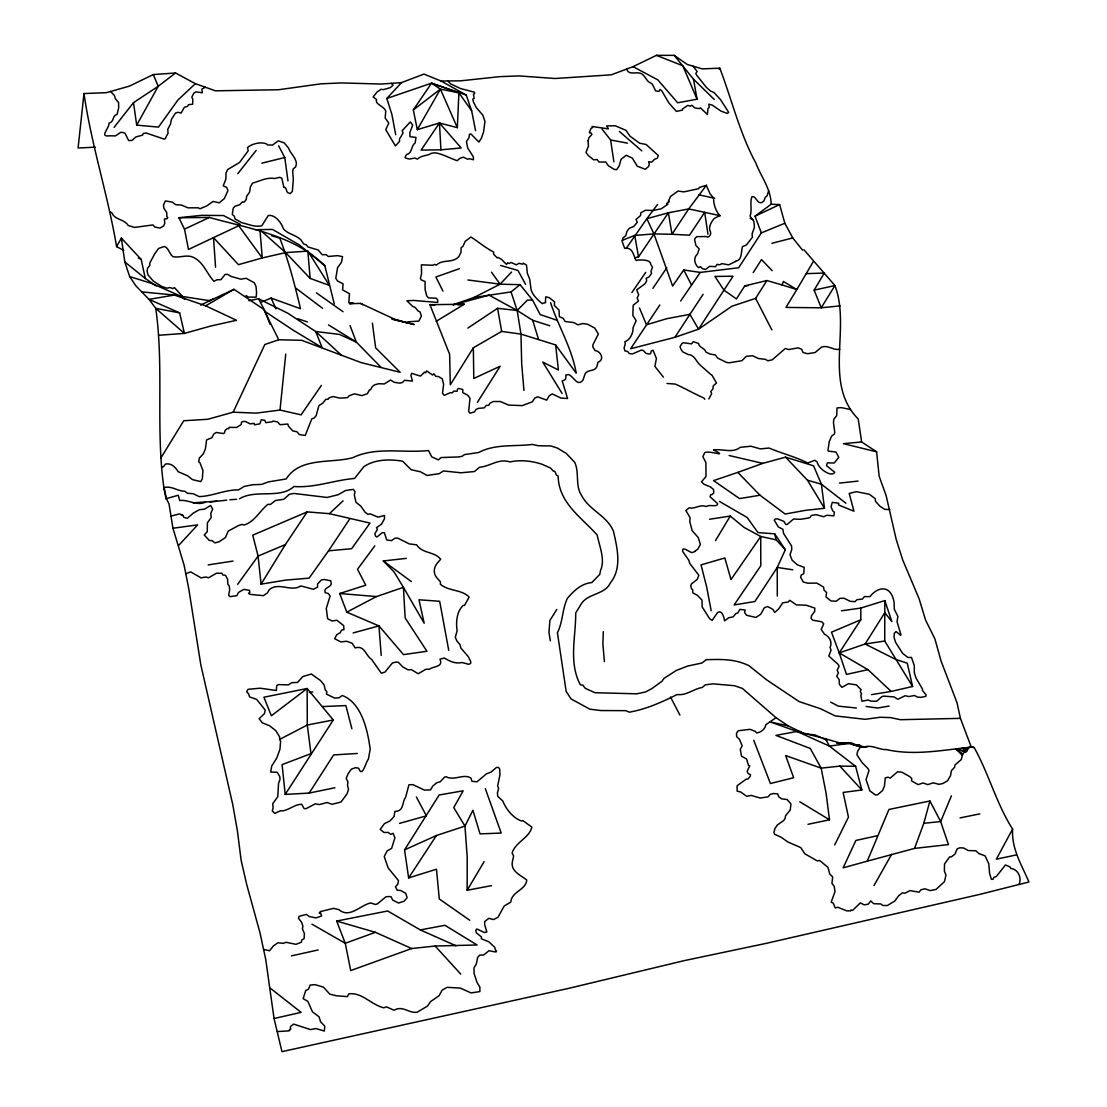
<?xml version="1.0" encoding="UTF-8"?>
<svg xmlns="http://www.w3.org/2000/svg" width="1107" height="1107" viewBox="0 0 1107 1107"><rect width="100%" height="100%" fill="white"/><g stroke="black" fill="none" stroke-linecap="round" stroke-linejoin="round"><path stroke-width="1.5" d="M491.508 885.642L467.154 890.263L467.209 856.873L464.954 826.099L453.759 807.584L463.155 790.799L439.161 794.992L404.553 849.872L408.635 877.92L436.462 869.216L439.299 898.981L469.728 920.249M803.917 249.725L834.927 285.578C851.228 328.322 822.819 383.064 858.216 418.986L861.647 441.97L876.606 451.808L879.138 476.19L886.154 495.687L896.213 539.483L902.745 560.059L919.087 598.707L925.563 620.031L934.931 638.96L941.075 661.031L957.015 702.737L960.433 718.36L971.296 747.128L974.146 747.502C988.869 773.862 996.355 803.599 1012.601 829.101C1011.397 848.889 1021.636 864.719 1028.915 881.988L980.442 894.235L766.625 943.275L683.918 960.71L568.694 988.357L281.967 1051.65L274.052 1018.509L265.735 959.492L260.034 932.952L246.833 885.005L241.105 860.208L237.452 831.177L232.774 804.651L200.796 664.712L188.66 588.135L184.066 565.082L172.955 528.247L169.025 503.962L165.815 497.417M860.789 619.782L860.817 608.075L884.825 600.603L891.882 621.622L884.811 612.655L865.107 644.011L839.231 652.909L831.482 632.18L860.789 619.782L839.231 652.909L846.481 674.398L867.957 669.666L891.163 691.418L912.597 686.478L907.283 663.218L895.521 659.343L865.107 644.011L884.728 641.022L912.597 686.478M884.728 641.022L884.825 600.603M603.329 631.654L602.872 643.887L604.422 661.543M164.071 488.962C155.381 429.212 164.265 368.119 155.741 308.327L149.03 299.374L135.663 285.62L129.685 276.57L124.787 261.902L121.369 238.102L116.581 246.626L123.818 250.403M475.567 130.654L471.651 110.769L466.241 95.036L431.536 83.163L413.312 109.925L417.311 129.63L439.451 122.988L457.343 127.637L458.893 92.822L431.536 83.163L386.8 98.481L391.906 114.478L395.697 134.694M160.723 458.201L183.748 420.757L207.825 419.262L233.162 412.178L256.132 413.132L280.002 410.06L285.744 354.102M466.241 95.036L441.056 81.019L423.981 74.1L401.509 82.61L381.306 84.049L341.62 82.928L321.085 83.814L278.521 89.75L215.422 90.816L195.385 83.689L175.556 72.993L153.292 74.556L129.477 86.097L106.424 92.656L83.98 93.555L78.085 148.02L95.313 147.162M1019.201 884.092C1021.803 877.325 1018.191 869.369 1010.636 868.358L1010.054 866.919L1005.474 864.954L996.383 876.44L993.878 877.394L993.048 879.29L991.388 879.318L989.589 873.451L988.8 863.82L985.064 855.836L979.142 853.691L975.737 850.771L968.182 850.536L963.657 848.004L959.907 847.796L957.251 848.778L954.981 854.106L951.259 856.929L949.64 856.86L944.52 864.014L944.396 871.195L945.945 875.097L944.437 881.684L936.024 889.419L930.157 890.609L924.954 888.783L920.969 889.793L919.156 892.173L909.968 890.609L904.972 893.211L902.274 892.892L898.566 895.854L894.816 901.043L887.261 905.54L882.805 905.498L880.895 903.962L873.714 903.699L870.711 900.932L868.206 904.211L864.193 904.82L860.319 902.938L852.584 910.411L851.02 909.954L850.646 910.895L846.73 910.853L837.847 907.27L835.245 907.92L833.197 903.091L831.163 902.163L834.982 891.716L834.249 886.278L831.938 883.455L832.699 876.924L829.766 874.032L827.939 867.334L819.498 860.374L817.409 860.983L804.831 853.801L800.762 847.575L788.046 842.081L781.168 837.266L774.72 834.318L773.918 832.395L774.969 828.479L777.363 825.019L783.659 820.564L785.071 818.405L785.638 815.596L790.26 810.006L790.91 803.876L787.16 799.545L781.722 798.867L778.747 796.819L777.654 793.871L773.226 793.525L770.195 794.356L768.106 796.86L760.177 798.022L751.21 795.421L746.699 796.293L740.555 791.92L737.179 791.214L737.068 785.762L746.076 779.273L748.263 778.816L750.421 776.035L750.338 774.596L748.138 773.599L747.114 771.15L749.799 765.836L748.498 765.491L746.63 759.084L741.538 756.178L740.265 749.342L742.188 745.91L739.434 739.227L736.639 736.695L736.487 733.194L738.231 730.758L749.979 729.319L755.361 731.367L756.621 732.931C760.606 732.654 765.449 728.876 765.836 724.739L775.993 717.682L788.239 725.915L803.018 733.097M867.196 746.851L860.236 747.322L857.717 751.016L856.915 754.753L862.104 762.585L868.289 768.908L869.023 770.638L866.061 779.536L869.853 790.896L875.512 794.964L877.602 794.784L882.5 790.592L884.424 786.219L885.309 777.889L888.091 777.183L890.222 778.124L897.639 771.731L902.025 772.257L909.733 776.602L911.739 778.484L911.587 780.905L918.146 784.628L923.072 782.981L927.777 784.614L933.339 782.815L938.916 784.337L942.79 783.548L947.537 780.795L950.553 775.606L951.37 770.721L954.635 767.206L954.912 764.979L961.208 759.665L962.772 753.964L964.612 751.916L967.048 751.127L968.141 748.014L972.333 746.824M867.238 861.177L914.548 848.405L923.819 823.29L929.908 800.97L888.935 809.466L867.238 861.177L843.147 867.819L855.877 840.448L877.187 835.771M659.786 305.034L630.616 348.747L674.896 337.331L698.545 329.18L733.042 276.224L714.914 276.432L723.936 290.117L736.418 298.945L744.734 285.897L766.86 280.541L782.082 284.956L783.369 281.455L796.819 289.577L813.479 261.335M663.384 377.1L654.887 366.403L656.423 358.46L653.075 350.241L651.373 350.864L650.556 353.687L649.117 354.046L646.17 353.451L643.029 350.31L641.202 350.186L632.401 353.949L629.302 353.548L627.655 351.514L624.832 350.85L624.611 349.632C622.826 347.861 626.52 344.194 624.818 341.855C630.367 339.572 633.218 333.235 633.121 327.506L636.165 320.698L632.844 315.453L633.19 305.283L638.518 300.938L637.134 298.046L638.697 294.766L636.705 289.882L645.09 283.696L646.709 280.652L646.17 278.341L649.172 276.805L651.511 273.36L650.985 271.215L652.507 267.354L650.93 264.725C650.584 259.37 642.6 260.103 638.808 259.951L636.124 260.436C633.425 256.104 633.038 246.778 624.68 248.342L622.231 241.713L622.895 238.074L625.815 235.625L626.839 231.681L629.136 228.402L633.744 226.465L637.258 222.396L636.055 219.435L640.621 215.478L640.815 212.779L645.575 210.233L653.033 210.482L661.266 208.794L667.922 204.2C663.162 203.979 672.309 201.322 668.351 201.28L670.551 196.423L678.038 191.054L683.849 191.885L698.655 188.688L699.292 187.498L705.27 185.602L706.778 186.391L710.154 193.974L713.614 198.056C713.392 203.633 715.62 210.939 719.785 215.588L714.278 218.453C711.414 221.594 707.747 227.848 710.5 231.889C711.732 234.158 708.438 238.752 706.363 236.552L696.981 236.649L695.307 237.963L694.587 239.693L695.888 245.436L699.181 248.826L697.673 253.586L695.445 256.589C693.522 260.187 695.666 265.625 698.655 267.659L700.468 266.662L702.668 268.793L705.505 269.499L709.629 266.344L715.509 266.704L717.101 264.338L719.592 264.822L721.999 263.618L728.697 264.85L735.546 261.446M951.411 795.864L940.659 821.574L948.436 844.599L914.548 848.405M719.398 501.402L747.1 517.467L758.004 532.605L774.679 533.823L785.333 549.75L777.239 567.448L754.905 601.502L734.121 604.948L760.772 565.788L760.758 536.494L744.181 527.486L730.26 516.056L709.573 519.252M233.162 412.178L264.822 344.526L278.743 339.752L301.727 340.319L361.186 362.612L400.18 372.298L375.647 347.861L372.395 323.161M834.692 844.932L848.46 817.146L843.133 792.432L861.855 789.969L855.614 766.321L829.392 746.104L796.998 731.436L769.946 721.847L788.239 725.915M719.176 69.367L719.813 68.177L702.239 68.883L687.184 64.441L674.218 55.364L656.423 55.35L633.038 66.669L611.258 74.833L555.133 78.5L519.1 75.926L500.018 76.618L460.36 80.853L441.056 81.019M1012.601 829.101L996.355 859.184L1015.949 855.005M195.385 83.689L177.978 99.948L158.481 127.111L136.701 125.119L158.204 86.277L175.556 72.993M873.99 885.572L891.675 854.258M417.311 129.63L440.406 89.127L458.893 92.822L471.651 110.769M467.154 890.263L484.133 861.62M840.116 305.892L821.228 307.788L814.143 290.103L824.3 273.069L806.394 273.637M715.496 540.603L730.26 516.056M261.072 584.164L285.357 544.602L307.179 511.904L329.388 513.662L370.001 523.085L351.625 548.698L328.53 550.843L309.102 578.145L285.592 580.11L261.072 584.164L258.083 556.074L252.756 535.179L307.179 511.904M550.58 302.695C558.371 326.496 571.918 348.11 576.193 373.128L555.631 344.927L520.968 334.093L501.679 331.422L473.353 347.75L450.3 384.793L449.636 354.323L429.917 304.688L464.262 304.245L436.283 321.251M556.807 609.459L549.902 620.446L548.961 632.512L550.373 640.842M477.421 402.325L500.143 366.251L473.782 378.483L473.353 347.75M703.111 294.296L689.938 314.319L698.545 329.18L731.893 306.224L755.624 298.392L766.86 280.541M285.205 794.411L333.304 719.965L307.137 688.512L263.895 697.216L271.367 715.772L307.137 688.512L307.289 725.03L310.984 753.632L282.105 764.633L285.205 794.411L309.157 793.082L334.881 787.755M753.217 272.585L761.505 259.591L772.133 270.703M309.157 793.082L333.664 754.919L357.257 753.48M761.339 232.899L755.016 216.197L771.136 204.269L779.646 204.56L784.821 223.254L761.339 232.899L738.646 267.769L700.247 272.419L683.725 269.956L672.641 286.049L653.946 233.937L646.862 218.688L657.586 204.421M674.896 337.331L689.938 314.319L666.801 318.691L646.474 324.766L639.472 307.967M626.064 248.605L646.862 218.688L668.365 212.807L688.706 208.905L720.394 215.727M408.635 877.92L436.435 835.508L464.954 826.099L472.924 810.269L480.037 833.889L501.194 833.059L485.364 788.724M328.53 550.843L349.729 518.948M634.795 257.876L638.504 256.893L668.365 212.807L672.004 234.269L689.495 235.21L704.675 212.336L707.954 234.227M652.853 288.374L666.788 267.769M439.451 122.988L421.103 150.095L440.932 149.832L461.19 147.951L439.451 122.988L440.932 149.832M680.667 300.979L700.247 272.419M631.889 292.566L645.727 272.364M321.404 385.374L301.076 414.848L280.002 410.06M237.618 584.371L258.083 556.074L285.357 544.602M706.612 184.98L688.706 208.905L672.004 234.269L653.946 233.937L634.726 235.431L622.079 240.371M374.803 545.848L357.519 569.261L365.739 585.188L339.697 593.518L346.782 612.157L378.94 625.898L403.529 654.624L426.956 651.262L405.148 617.969L403.405 587.333L394.134 572.028L383.313 560.958L406.324 558.371M263.577 949.432L269.582 950.761L273.235 946.098L277.843 942.749L283.461 943.358L285.841 942.265L295.998 944.326L301.45 942.195L301.588 940.161L304.107 938.598L304.397 933.616L302.377 928.648L302.944 926.282L301.768 922.532L298.461 918.187L299.056 916.361L306.376 914.41L309.337 916.596L316.076 917.897L321.57 916.043L320.85 913.621L319.19 913.123L320.643 912.182L320.158 911.642L333.594 908.335L338.867 909.65C349.604 918.796 360.204 905.291 370.596 902.938L375.259 904.433L377.279 903.962L386.108 896.698L389.761 896.559L391.075 896.767L392.722 900.088L398.478 903.035L404.069 901.223L407.141 897.735L405.785 893.363L400.665 890.471L397.178 890.222L395.462 886.762L397.814 884.23L398.506 880.632L388.156 867.943L384.24 856.569L387.035 851.034L391.629 848.349L394.922 837.791L393.096 833.294L390.688 834.374L388.253 832.422L383.991 832.464L380.185 829.378L384.475 823.608L389.941 820.965L394.064 816.537L394.922 811.389C404.401 811.32 401.703 802.312 405.605 797.386L408.94 784.766L412.98 784.655L424.424 790.107L430.485 789.914L432.809 786.039L436.725 782.732L440.06 781.888L444.64 777.072L446.176 776.754C453.995 781.182 463.93 773.198 470.959 778.138L471.914 781.279L476.965 781.819L486.443 773.848L491.162 772.049L496.434 767.455L498.607 767.455L499.658 769.061L499.99 774.706L497.652 785.956L498.607 788.558L497.417 792.833L497.79 796.39L502.675 800.859C506.065 809.092 512.859 818.018 521.688 821.062L522.808 820.55L531.886 827.15C529.229 838.137 515.502 841.901 512.084 853.082L513.634 856.002L512.375 861.661C510.493 871.403 520.691 875.111 526.724 880.01C526.24 890.014 511.655 891.273 510.797 902.067L504.183 906.024L497.915 917.371L493.473 919.557L488.81 918.326L484.741 921.564L484.645 924.649L486.845 932.011L484.617 932.564L476.799 928.994L475.733 930.337L476.342 932.841L481.351 936.854L481.448 938.847L488.782 941.753L494.815 947.384L495.203 949.64C499.797 953.916 491.19 950.858 489.003 950.705L483.69 955.009L479.801 955.078L477.671 957.334L476.37 963.782L473.962 967.933L474.114 973.634L477.075 982.559L479.898 987.153L479.898 991.568L471.056 992.924L460.318 988.094L447.048 987.319L442.067 990.253L439.119 995.663L430.623 1001.572L427.496 1006.083L416.993 1012.282C408.621 1013.362 402.727 1005.17 394.05 1010.234L386.426 1006.844L383.825 1007.799C371.26 1004.893 362.515 992.384 349.009 993.782L347.321 996.618L336.293 995.76L329.789 994.155L323.548 987.195L315.066 984.649L310.181 985.05L308.452 989.215L305.74 990.447L303.18 998.68L307.884 1001.42L312.451 1011.84L319.065 1016.793L320.546 1021.747L324.794 1026.161L324.323 1031.046L315.924 1028.569L310.444 1029.565L293.576 1024.072L290.421 1026.618L290.56 1029.026L289.148 1030.838L277.359 1031.572M114.063 127.388L133.49 102.674L158.204 86.277L153.292 74.556M237.77 173.702L256.16 150.4M708.84 398.907L711.635 393.788L710.832 391.449L713.005 388.861L713.226 385.859L716.506 382.953L711.759 374.83M768.618 190.791L767.165 195.773L765.366 197.24L763.816 201.017L761.602 202.623C757.077 204.158 755.79 195.067 751.874 196.783C749.605 202.789 752.386 209.721 750.076 216.183L753.812 221.275L754.227 224.5L754.379 227.447L752.123 233.785L752.359 237.258L746.575 244.799L742.437 246.75C741.109 251.054 742.174 260.519 736.155 260.892L735.588 261.515M178.767 545.294L197.627 524.884L172.955 528.247M386.8 98.481L401.509 82.61M453.137 304.702L473.865 297.534L500.129 284.181L511.614 271.99M329.388 513.662L343.073 500.834M289.121 1030.368L290.56 1029.026M473.865 297.534L511.047 291.902L520.055 284.665L532.495 299.983L540.174 314.568L556.779 320.2M239.555 498.773C255.606 488.92 279.628 499.409 294.033 486.513C314.762 488.035 334.176 480.161 354.572 478.445L363.857 466.67C374.83 459.294 389.29 459.004 402.644 461.19L411.154 469.728L420.411 471.762L427.067 475.457L439.175 473.685L443.395 470.945L460.996 472.786L474.391 471.554L479.497 467.279C490.166 466.407 498.565 458.146 509.94 461.937C520.124 459.654 531.9 460.872 541.807 464.193L550.47 467.97L553.306 471.07L554.842 471.374L556.53 475.194L558.136 475.996C558.62 502.91 581.369 517.26 597.199 535.055C599.288 545.959 605.46 559.685 600.561 570.354L599.745 574.395L591.858 582.545C581.23 583.541 573.966 590.764 567.393 598.306C562.107 609.514 563.02 621.65 557.43 632.747L566.161 691.432L570.991 698.877L589.879 709.186L600.866 710.542L625.856 710.666L629.316 712.175C646.571 709.103 661.709 702.198 677.124 694.532C686.368 695.791 693.563 688.9 702.225 687.461L705.394 684.818L713.268 683.849L734.578 685.731L742.451 688.471L775.993 717.682M413.312 109.925L440.406 89.127L457.343 127.637M170.99 516.097L179.5 513.897L183.07 515.475L183.79 517.315L187.291 518.297L193.31 513.095L199.44 509.663L204.394 509.22L210.579 505.498L212.724 509.095L210.731 513.385L211.229 517.495L207.41 522.767L207.258 531.761L204.228 534.916L209.32 540.52L212.018 540.562L214.896 542.9L219.144 541.752L225.385 537.545L228.222 531.069L238.6 525.507L242.032 524.427L244.246 525.036C254.914 521.452 259.55 511.102 267.88 504.335L270.412 504.405L275.601 500.461L283.766 499.312L289.397 494.303L293.922 493.445L327.063 497.458L338.078 494.746L345.536 490.526L353.424 489.363L355.07 491.909L354.295 494.774L355.914 502.218L360.771 506.079L364.923 512.043L367.967 514.423L370.001 513.786L377.985 517.135L384.53 515.516L384.447 518.796L381.638 524.012L376.574 527.693L377.404 529.437L374.858 533.74L375.467 536.023L377.003 537.033L382.206 532.661L384.392 532.799L386.772 539.995L391.435 540.645L394.812 538.32L397.482 538.016L409.355 543.911L416.633 544.838C422.265 553.749 434.843 551.48 440.655 559.256L437.957 562.37C433.861 566.632 432.768 572.928 436.753 577.674L440.434 581.784L440.392 584.302C448.778 591.373 461.55 589.284 469.133 597.047L464.497 605.432L463.266 605.335C456.637 611.341 455.793 622.549 457.136 630.769L455.309 637.217L456.859 640.967L460.138 644.8L460.706 647.844L468.247 656.589L470.752 661.599L470.641 663.411L468.759 664.325L461.91 662.484C455.766 664.145 449.525 661.239 444.405 658.028L439.936 659.205C443.672 667.313 433.321 666.082 429.295 669.265L425.849 669.265L418.197 673.762L411.472 669.68L408.054 669.846L402.644 666.788L398.299 662.249L396.389 662.041L392.515 662.885L385.001 672.074L381.32 673.208L371.648 659.426C365.587 655.745 364.853 644.98 355.209 647.913L352.04 643.195L346.574 641.244L340.887 641.935L334.688 638.725L336.68 634.781L340.25 632.664L341.523 630.174L343.959 629.675L343.668 625.607L336.832 620.252L332.031 620.944L327.617 618.73L326.288 608.421L330.163 595.884L328.142 593.504L325.167 592.632C323.369 587.623 329.692 587.928 331.27 584.136L330.758 580.815L324.185 579.459L321.334 580.013L317.571 583.956L317.529 587.125L313.433 589.311L300.841 585.907C291.321 592.37 278.853 581.715 269.388 589.574L267.465 592.84L263.466 595.663L249.988 594.362L248.522 593.186L249.822 592.536L249.49 590.335L243.803 589.367L238.489 592.466L236.87 595.649L229.896 596.659L228.651 595.179L229.703 589.837L229.191 585.907L227.807 584.136L227.627 579.321L225.51 575.322L222.798 574.948L221.898 573.26L216.474 573.246L208.503 577.826L205.902 576.968L201.059 577.868L190.667 571.89L185.796 573.758M467.832 328.101L497.555 308.313L517.163 310.486L532.675 320.269L549.819 325.776M207.742 301.118L213.693 298.738M142.305 291.957L174.408 295.057L205.667 305.823L233.978 289.314L263.632 309.254L278.743 339.752M346.782 612.157L376.491 596.576L403.405 587.333L424.189 623.227L419 599.773L439.659 601.281L448.736 650.307M279.642 739.421L279.628 736.847L275.851 730.731L269.665 725.805L262.29 722.788L259.107 718.706L264.407 713.697L265.21 710.044L256.644 699.43L249.656 696.94L248.522 693.688L246.612 691.889L248.051 689.301L260.187 688.208L276.363 690.505L276.722 685.51L278.48 684.61L288.374 684.873L291.778 682.673L297.603 682.424L302.751 676.585L311.358 674.011L320.601 680.625L324.143 684.998L325.181 689.799L326.856 691.709L326.496 694.158L334.674 698.088L339.005 697.784L342.229 695.473C361.408 702.724 367.566 729.43 370.181 749.259L368.382 759.181C365.642 762.045 362.418 778.595 358.668 768.244L355.527 767.663L351.403 769.13L348.165 773.682L346.187 778.429L347.944 781.833L347.515 785.361L348.525 789.388L347.017 793.913L340.97 802.049L332.017 804.291L327.132 802.506L319.37 804.581L315.191 803.862L306.155 808.622L304.148 808.65L301.658 804.249C294.6 804.429 289.314 809.909 282.299 810.933L280.569 810.684L274.84 813.396L272.28 810.988L273.152 807.875L272.709 803.737L277.788 796.68L278.549 783.23L280.057 779.342L279.753 776.505L277.207 772.285L270.675 772.036L271.699 766.072L276.722 758.087L279.933 749.314L280.625 741.344L279.642 739.421L307.289 725.03L333.304 719.965M200.616 305.075L233.978 289.314M755.016 216.197L779.646 204.56M215.561 267.202L213.499 237.645L238.448 264.656L262.248 257.945L259.979 229.855L285.648 252.604L310.14 278.411L329.36 285.385L307.843 251.123L285.648 252.604L262.248 257.945L238.697 225.745L188.481 249.449L184.495 229.149L209.375 217.456C249.407 228.651 294.005 235.154 324.835 265.735L334.3 304.038M404.553 849.872L436.435 835.508M695.127 551.466L691.903 552.614C689.232 552.075 681.649 545.447 682.645 551.383L688.955 560.474L689.606 563.214L698.877 575.308L697.133 579.501L691.571 583.832L690.74 585.811L691.515 588.869L692.65 589.533L692.871 592.909L697.493 595.358L702.032 600.16L702.184 606.94L709.656 618.73L712.175 620.404L717.627 612.462C722.414 609.611 723.936 617.651 724.601 620.819L728.669 617.775L733.221 616.82L735.629 613.776L737.802 612.904L739.988 609.348L745.205 610.095L744.568 612.545L746.602 615.284L755.887 617.471L760.717 614.288L764.273 607.84L767.525 606.511L772.783 609.265L774.748 612.42L778.733 608.85L782.691 602.831L787.976 602.083L789.789 600.326L796.431 604.906L806.187 605.197L814.766 608.075L814.71 611.41L811.486 615.672L811.113 618.481L812.801 620.197L821.781 621.788L823.705 623.822L821.214 629.468L824.507 634.186C829.378 636.373 832.713 642.392 830.07 647.415L831.039 650.21L828.811 656.036L838.234 664.435L839.12 666.372L837.113 670.15L838.469 672.807L836.698 676.225L839.134 679.601L839.438 684.5L841.929 687.336L848.488 683.683L856.403 684.901L861.094 689.703L860.208 691.667L861.633 693.757L860.803 695.376L861.924 701.215L868.275 700.025L870.905 701.132L876.661 701.257L881.975 696.566L883.967 696.151L894.11 696.926L897.791 699.264L905.166 695.75L908.944 696.566L914.59 695.473L917.302 697.064L920.775 697.355L925.743 696.386L926.144 694.933L922.38 690.408L922.56 689.163L916.098 678.19L914.299 672.544L914.299 665.694L911.504 657.461L907.961 657.475L902.689 653.407L895.605 642.378L894.096 637.577L894.276 633.412L896.033 631.53L900.738 635.404L900.849 634.353L897.044 621.747L897.874 616.461L894.345 609.293L894.082 602.429C891.426 585.755 879.124 585.188 869.853 596.687L864.442 596.59L862.381 599.095L857.012 599.662L854.881 601.696L850.107 601.281L844.087 598.25L839.95 598.361L836.159 601.239L830.928 600.921L825.974 596.908L826.625 592.522L824.092 590.156L823.539 587.084L816.855 583.112L807.653 583.168L803.253 581.991L800.582 577.148L801.302 574.976L803.779 573.675L804.208 567.393L797.331 564.778L792.238 560.391L790.011 554.856L791.754 549.418L791.547 545.889L783.631 533.602L782.884 529.298L778.332 526.918L774.25 520.193L775.274 519.003L777.737 518.879L783.964 521.452L785.679 524.344L787.022 524.566L793.594 519.003L800.499 519.308L808.055 518.062L810.047 517.495L811.334 515.461L816.025 514.672L823.733 516.734L826.791 515.253L833.931 515.834L834.374 512.237L832.741 510.908L831.053 506.729L832.284 502.37L838.76 503.228L838.497 504.958L853.94 511.199L849.194 493.418L856.361 491.688L869.313 494.248L875.167 498.62L875.54 501.36L879.871 506.162L884.631 509.372L889.724 509.552M261.722 301.976L271.077 298.074L300.495 308.715C294.794 284.873 288.678 260.961 279.767 238.116L271.713 235.805M695.002 551.175L697.908 549.044L700.357 544.353L698.213 537.532L692.166 530.668L689.772 521.563L690.09 517.689L685.87 510.535L689.121 507.85C695.113 509.234 700.081 503.962 706.404 506.577C709.075 503.948 717.71 507.726 717.682 503.685L710.044 496.78L710.777 494.511L711.967 494.691L713.752 492.975L713.558 489.543L710.556 486.983L703.983 484.257L701.506 481.794L706.003 476.522L705.892 462.601L702.876 456.721L704.619 452.86C708.01 449.608 729.942 458.353 713.503 449.982C722.387 448.473 732.364 453.704 740.223 447.311L751.016 446.232L760.315 448.875L769.047 448.044C781.791 453.469 795.269 456.679 807.736 463.017L814.904 460.263L817.257 462.145C818.17 468.565 831.509 477.892 834.761 472.274L826.472 465.632L827.399 462.864L834.208 463.003L838.774 457.357L835.951 452.002L828.52 451.158L827.967 450.231L829.268 441.555L831.648 436.116L834.374 434.027L834.761 432.38L833.433 422.334L833.958 418.889L836.684 415.678L837.044 407.93L841.251 407.625L850.522 409.507M411.679 948.533L350.711 970.576L345.259 943.275L336.653 921.052L387.658 910.978L420.342 929.935L444.959 925.3L477.062 944.977L435.134 946.015L411.679 948.533L375.398 932.315L345.259 943.275L311.966 924.193M737.816 472.398L762.778 463.363L785.555 457.163L813.603 465.839L821.394 484.216L824.48 508.293L805.605 510.327L785.154 514.035L759.997 495.23L737.816 472.398L713.558 480.59L739.559 498.593L759.997 495.23M459.447 268.683L435.881 276.999L442.938 291.099M839.798 349.162C833.64 350.877 828.216 344.734 821.643 347.058L815.043 352.566L807.543 353.714L803.032 352.51L801.689 349.272L798.119 347.847L788.724 349.563L785.361 348.47L772.174 359.844L767.732 360.799L765.601 359.36L758.309 358.502L752.663 355.748L746.298 356.302L741.939 360.702L729.347 362.778L726.51 362.446L717.516 358.004L715.399 354.946L710.196 354.115L705.865 351.998C704.868 347.723 699.112 348.013 698.545 343.433L693.369 341.703L691.488 343.876L683.323 342.686L682.092 343.378L680.002 346.643L680.999 349.369L682.687 351.818L688.263 354.572C694.061 354.42 696.261 361.56 699.901 364.84L711.026 374.678M399.502 823.387L426.389 815.845L416.384 796.998M453.206 304.923L489.003 295.126L517.163 310.486L520.968 334.093L521.701 363.843L523.943 390.453M353.161 632.927L378.94 625.898L381.209 655.441M205.459 87.273L201.875 88.989L202.36 92.753L195.814 91.867L193.877 93.099L191.802 97.139L192.798 99.16L192.715 104.169L188.481 104.695L187.567 106.314L184.343 107.324L181.147 113.039L178.033 112.305L175.529 113.025L171.447 119.362L170.533 123.942L167.78 129.27L168.043 133.352L165.842 137.199A2.269 1.757 8.2 0 1 164.03 139.067L146.207 133.034L143.218 133.477L142.54 135.165L135.884 136.922L131.941 140.464L128.62 140.534L125.049 133.269L122.919 132.522L120.843 132.3L115.46 135.898L109.967 135.787C98.62 137.282 109.164 129.132 109.026 123.098C114.422 121.936 112.125 115.349 117.065 114.436L118.684 107.919L118.56 102.522L115.336 98.634L114.408 95.534L110.589 91.48M771.925 243.305L792.764 237.936L802.589 250.182M261.847 163.158L284.762 157.526L287.972 180.898M274.052 1018.509L301.118 1012.379L270.343 988.219M291.362 955.894L318.152 949.944M814.143 290.103L834.927 285.578L821.228 307.788L785.942 307.428L796.819 289.577L782.082 284.956M968.625 747.446L970.092 747.142M807.999 824.314L829.503 819.789L826.099 793.304L821.159 768.147L810.269 748.443L775.938 735.38L796.998 731.436L801.053 731.658M248.867 300.73L258.526 298.752L287.64 313.129L315.703 331.519L341.8 355.541M960.06 817.893L979.806 813.894M309.406 692.567L312.769 691.93M674.218 55.364L693.48 79.164L697.078 99.201L677.664 102.799L657.835 79.87L633.038 66.669M889.087 706.045L877.657 708.037L866.144 706.46M174.408 295.057L149.03 299.374L179.638 312.894L184.426 333.401L210.662 326.053L236.469 320.283L205.667 305.823M971.005 746.755L972.541 747.017M871.596 694.615L891.163 691.418M208.158 564.916L233.024 561.069M272.336 421.767L265.86 422.68L264.794 420.314L261.266 419.733L259.868 423.856L254.444 424.825L254.209 423.358L250.03 423.87L245.394 421.435L242.654 421.601L241.589 422.016L241.118 424.59L236.621 427.454L229.135 427.357L228.679 428.672L227.281 428.589L225.122 430.443L224.403 433.072L223.088 433.501L216.225 432.477L213.817 433.986L211.907 437.722L206.566 439.922L205.432 448.805L203.259 453.981L199.44 457.911L198.928 460.387L198.72 461.91L199.993 462.878L202.955 470.669L202.304 478.861L200.768 481.6L192.48 479.622L187.595 475.775L178.255 471.748C175.266 467.223 171.682 462.92 165.524 464.013L163.407 466.85L161.954 466.933M841.486 610.815L860.817 608.075M862.616 747.308L848.64 743.475L829.392 746.104L825.476 738.77L796.998 731.436M226.755 500.17L210.039 501.955M229.855 499.769L236.511 499.299M971.296 747.128C943.372 749.965 914.451 755.915 886.61 749.605C878.972 749.993 871.79 744.25 863.972 747.1L859.004 745.066L854.272 744.693M457.897 304.937L464.262 304.245M855.614 766.321L839.853 766.113L821.159 768.147L785.652 755.583L793.664 777.709L770.417 783.535L753.756 740.279M839.41 483.109L858.063 481.088M184.495 229.149L178.877 217.747L201.571 215.339L223.517 215.547L240.164 224.237M666.981 383.465L675.353 384.087C685.482 388.695 694.227 393.76 703.997 398.091L704.799 399.253M923.819 823.29L940.659 821.574L929.908 800.97M391.781 319.093L414.143 324.559L395.116 319.439L360.605 303.415L349.521 303.705L353.437 303.263L348.802 302.598L349.494 293.715L342.575 289.896L343.059 283.821L337.483 280.943L335.781 278.258L337.566 267.728L341.51 262.207L342.547 256.644L337.593 255.634L328.309 256.492L326.067 254.624L322.262 254.735L318.235 250.03L307.871 246.93L306.445 244.896L303.664 243.997L301.09 240.094C296.136 234.781 288.235 234.476 283.42 228.831L282.949 227.641C280.652 221.884 274.979 214.564 268.309 215.464L261.875 225.717C255.039 227.489 248.369 224.14 241.824 222.687L234.947 218.868L234.407 216.183L232.276 214.537L233.245 208.171L235.002 206.262L239.679 204.726L242.502 201.834L244.066 202.207L246.183 199.551L246.612 196.437L249.559 192.175L250.403 186.862L252.479 183.153C259.578 181.23 267.064 176.995 274.716 178.518L279.628 177.341L281.773 178.089L283.793 187.014M861.647 441.97L843.382 443.658L876.606 451.808M205.072 502.343C196.105 505.996 188.453 499.382 179.694 500.516L178.269 495.23L166.396 498.607L164.127 487.592C171.627 485.558 177.77 491.328 184.869 491.259L187.457 493.307L193.116 493.694L199.26 496.628C212.724 496.13 224.915 489.695 238.462 489.917L244.121 486.485L252.507 484.728L261.404 484.437L268.475 481.877L286.215 478.957C300.066 456.748 331.45 463.681 352.842 457.648C376.532 446.356 403.183 453.317 428.534 450.521L431.73 456.845L438.372 459.875L441.153 457.537L458.326 456.956L462.02 456.361L464.497 454.603L478.681 452.5C495.175 443.686 514.824 446.702 532.19 444.433L538.417 445.734L550.885 445.955L557.25 448.003L566.286 453.441L574.658 462.269C579.639 472.647 574.962 485.586 581.59 495.466C589.284 510.41 607.494 515.848 613.555 531.581C617.291 548.297 622.176 568.14 610.414 582.808C604.948 594.75 588.55 593.144 581.618 603.357L575.709 612.974C575.889 636.954 568.417 662.443 580.359 684.832L582.697 685.053L585.299 688.36L594.971 692.719L636.76 693.812L645.506 691.986L651.94 688.554L661.972 681.262L664.103 678.3L676.28 670.455L687.71 666.04L701.88 663.038L706.294 659.675C722.331 659.26 734.827 658.914 748.955 665.667L766.916 680.044L799.185 701.617L820.55 708.743L835.218 715.911L865.19 719.315L880.12 717.267L890.54 717.599L900.434 719.702L960.433 718.36M744.734 285.897L748.152 285.634M159.242 335.227L184.426 333.401L155.741 308.327L179.638 312.894M193.102 502.813L217.027 501.167M322.441 706.584L345.882 705.574L351.874 728.738M968.141 748.014L962.315 748.207L966.383 751.722L956.005 748.969L961.983 755.071M974.146 747.502L971.683 747.156M532.495 299.983L527.416 300.122L517.163 310.486L511.047 291.902M255.786 229.689L272.502 229.426L299.43 244.993L306.113 250.445M283.586 187.332C287.253 186.889 285.537 191.207 287.958 192.826L290.325 193.573L292.345 191.428L293.327 179.459L292.691 171.377L293.203 168.873L295.694 166.908L296.441 163.559C295.818 157.277 290.297 153.416 288.526 148.047L284.236 142.886L278.258 140.838L272.516 145.059L267.949 145.017C264.241 141.115 252.368 143.011 247.539 147.591L248.217 150.746L239.513 162.508L227.655 169.579L225.994 173.066L225.87 179.154L223.199 185.893L226.714 187.401L227.945 190.542L224.334 198.61L219.255 202.83L213.153 201.446L206.58 205.999L199.869 208.78L198.319 207.812L188.024 207.839L181.41 205.058L175.695 204.684L172.222 202.083L165.427 200.948L163.449 205.058L163.836 208.144L166.77 212.641L166.797 216.585L167.738 217.498L167.129 218.702L164.403 219.048L164.777 223.047L163.739 225.87L160.003 228.056L154.772 227.018L152.904 224.942L134.556 227.433L128.218 225.51C124.524 219.075 114.851 220.044 112.015 213.056L109.801 211.492M178.877 217.747L209.375 217.456M836.671 742.783L851.02 742.755L860.983 746.921L859.004 745.066M467.901 279.974L500.129 284.181L520.055 284.665M836.85 742.935L848.64 743.475M429.917 304.688L434.926 304.965M339.697 593.518L376.491 596.576M750.172 218.383L752.815 219.532M804 733.816L814.932 734.896L820.868 737.566M856.348 708.01L838.331 706.128L830.748 702.17M967.698 748.789L962.315 748.207L967.587 749.37M792.778 569.787L777.239 567.448L777.294 596.12M129.685 276.57L152.005 283.558L180.898 296.247L210.261 300.8M602.097 129.145L610.621 139.98L627.517 143.163M785.333 549.75L776.118 539.801L760.758 536.494L730.994 579.584L724.836 557.97L701.022 564.888L706.681 587.028L711.178 610.746M698.891 194.846L714.638 198.278M729.126 455.517L762.778 463.363M393.912 319.439L406.601 322.718L408.151 321.805L418.806 321.085L421.421 316.201L420.01 311.911C416.426 311.205 416.716 306.86 412.911 306.625L406.878 300.8L413.81 300.44L437.694 302.46L437.666 299.776L436.31 298.24L428.409 297.838L426.638 295.707L425.116 289.55L425.046 281.482L421.297 279.891L420.383 278.452L421.573 273.733L421.393 264.822L432.685 265.265L434.608 264.421L436.296 265.154C442.966 258.761 452.431 263.646 458.838 256.63L461.01 252.216L461.079 247.83L463.169 246.017L465.12 241.423L470.932 237.023C478.515 241.824 485.42 247.871 493.597 251.995L493.611 254.223L497.181 257.889L498.067 257.433L501.443 259.329L506.522 264.421L507.615 262.788L509.414 263.452L510.867 262.414L516.319 264.822L518.865 263.314L522.684 264.172L523.403 263.217L526.503 265.099L527.347 273.304L529.713 279.227L530.807 287.529C530.834 293.493 537.67 300.08 542.402 303.692C542.817 302.515 547.01 303.498 545.419 301.519L545.751 296.828L549.141 297.645L554.552 301.837L554.413 305.49L559.035 310.085L559.353 316.713L563.076 318.221L565.151 321.5L573.813 322.58L577.937 324.849L582.863 323.535L587.748 324.296L594.694 328.032L598.375 333.968L592.937 344.706L592.785 346.74L595.013 350.532C601.115 351.196 604.823 359.844 597.932 362.28L597.143 365.559C595.912 372.478 586.309 368.52 584.662 375.065L583.015 380.061C577.467 387.007 574.215 377.279 568.873 374.581L565.898 374.982C565.857 379.244 566.147 379.659 562.204 380.905L567.587 398.52L560.862 398.05L552.241 393.898L549.335 395.697L546.664 400.139L537.642 396.818L534.681 398.188L532.329 401.813L522.2 405.619L508.68 405.079L500.336 401.523L493.252 401.509L489.917 403.294L488.837 405.245L486.208 405.439L484.312 407.833L478.196 408.4L475.941 409.535L474.571 411.818L470.032 413.229L468.662 411.513L469.991 398.229L467.749 395.282L462.768 392.556L462.823 389.567L458.768 388.391L457.509 389.124L457.108 391.255L453.621 391.075L452.555 392.777L450.3 392.708L444.225 395.379L442.537 393.303L443.616 384.254L442.205 378.774L438.566 376.574L435.771 376.297L433.847 373.709L432.602 375.052L426.652 370.887L425.614 372.865L424.548 372.146L420.425 376.117L411.652 373.322L410.932 375.591L412.496 381.071L404.553 380.31L402.74 382.316L400.084 383.133L394.452 382.372L390.48 380.047L384.295 383.949L378.802 383.714L374.567 384.821L372.146 386.717L370.596 389.761L369.378 389.941L367.386 393.732L361.961 395.614L354.406 393.843L349.106 395.794L347.515 397.648L339.711 398.119L333.124 396.541L329.028 397.87L328.004 399.281L325.832 399.323L322.857 403.045L318.885 405.688L316.132 415.678L314.084 418.059L311.828 418.82L305.241 435.438L299.319 434.553L296.98 431.772L292.912 430.969L288.609 426.375L287.737 424.023L280.016 424.714L277.539 421.905L272.806 421.047M853.4 744.79L860.983 746.921M500.682 265.472L517.965 270.482L525.562 284.291M785.555 457.163L807.446 480.189L821.394 484.216L845.914 503.201M965.553 751.736L956.005 748.969L962.772 753.964M825.476 738.77L843.908 744.125M336.653 921.052L375.398 932.315M297.921 318.774L307.4 321.929M181.437 514.907L183.07 515.475M656.423 55.35L682.784 65.77L697.078 99.201M822.349 738.244L826.957 740.113M420.342 929.935L456.084 945.821M138.306 257.945L141.198 259.453L145.308 278.48L156.184 285.91M839.231 652.909L867.957 669.666M360.605 303.415L362.778 304.702M799.766 801.772L829.503 819.789M328.488 324.918L356.274 342.021L380.974 367.261M258.526 298.752L265.251 311.648L293.452 330.37L322.137 347.653L315.703 331.519L339.351 334.397L356.274 342.021L350.047 325.5M431.536 83.163L440.406 89.127M316.422 292.871L343.059 311.745M383.313 560.958L411.306 581.549M295.956 288.235L322.566 308.286M124.787 261.902L145.308 278.48M308.784 252.631L324.835 265.735M180.898 296.247L184.551 299.264M246.017 295.5L248.245 297.077L256.174 297.146L256.561 292.594L256.021 286.45L254.306 282.783L246.183 278.3L240.814 279.172L230.976 276.39L227.696 274.398L225.122 274.384L220.902 279.711L217.097 279.753L213.955 281.275C206.76 273.692 203.868 262.691 193.822 257.557C187.014 254.015 179.846 258.166 172.9 256.658C169.122 253.489 169.011 248.494 164.473 246.418L158.619 248.425L154.703 253.849L149.805 263.009L149.846 265.417L147.674 267.949L147.065 271.077L148.047 274.91L153.264 281.053L161.456 286.353L166.866 288.18L170.353 287.543L172.65 288.581L174.491 287.626L182.185 296.123M619.367 131.442L641.811 150.884M693.48 79.164L714.292 99.492M391.435 83.329L393.082 85.101L390.314 87.647L383.437 89.625L381.016 89.293L377.003 92.061L373.128 97.001L376.518 99.478L376.311 100.792C376.02 104.584 384.143 106.383 385.762 111.087L385.153 117.951L388.765 123.057L385.776 129.63L395.393 145.93L399.53 141.433L399.516 138.998L403.059 132.965L402.159 130.737L410.31 121.936L412.69 125.133L409.811 132.646L410.019 136.701L416.011 137.434L415.139 142.941C410.932 145.792 412.316 153.555 406.601 154.468L404.968 157.457L405.951 158.232L409.479 159.034L414.807 158.08L417.367 159.104C421.712 155.035 427.385 156.115 431.633 153.209L435.328 152.808C443.077 154.177 449.691 158.176 457.136 160.681L460.152 158.163L463.487 157.194L467.721 159.242L469.257 158.688L473.45 159.768L473.339 156.834L467.652 147.923L466.434 141.488L468.981 137.78L469.451 134.251L470.945 134.002L478.902 142.07L481.476 138.057L483.634 131.608L484.949 121.438L482.763 115.045L476.273 107.6L473.422 101.844L472.786 99.063L474.142 98.357L473.464 94.22L474.682 93.528L474.391 92.185L460.637 88.574L450.715 83.952L447.809 80.963M121.369 238.102L141.198 259.453M839.853 766.113L861.855 789.969M435.134 946.015L460.747 974.105M491.48 272.225L500.129 284.181M693.01 66.157L697.106 71.457L695.791 73.532L696.76 75.304L706.1 87.066L710.459 91.037L713.973 92.518L720.56 99.672L728.71 112.388L727.327 113.44L721.072 111.157L712.064 104.999L708.854 104.196L709.2 107.379L707.954 108.541L707.387 114.464L700.468 107.877L699.209 108.611L694.781 107.905L691.889 105.234L690.381 106.134L687.765 105.414L682.341 109.109L682.438 110.119L676.377 111.406L668.822 102.868L661.889 90.982L660.09 89.459L658.9 91.397L655.648 90.926L652.327 84.104L648.135 81.461L643.568 75.414C638.656 69.423 629.053 76.923 626.7 69.049M562.065 393.414L542.762 362.058L558.398 369.987L555.631 344.927M807.446 480.189L824.48 508.293M784.821 223.254L792.764 237.936M278.632 145.82L284.762 157.526M670.51 697.036L679.892 715.053M755.624 298.392L771.87 329.914M683.725 269.956L691.501 285.011M271.077 298.074L275.989 308.853M265.251 311.648L270.108 324.503M532.675 320.269L538.556 339.406M719.813 68.177C731.865 99.768 739.697 133.269 755.873 163.13C761.104 176.788 771.026 189.062 771.136 204.269M774.679 533.823L776.118 539.801M163.947 488.381L166.216 499.382M83.98 93.555C91.466 145.377 107.946 195.15 116.581 246.626M497.555 308.313L501.679 331.422M634.726 235.431L638.504 256.893M610.621 139.98L613.887 161.857M133.49 102.674L136.701 125.119M307.843 251.123L310.14 278.411M588.094 140.741L588.454 146.082L586.004 152.489L588.426 155.644L593.615 159.823L597.157 159.574L599.025 162.051L605.709 161.996L608.366 165.746L614.288 169.426L616.737 169.634L619.187 165.884L621.041 159.325L626.175 155.271L632.305 158.066L637.286 166.23L645.27 169.274L648.577 166.507L649.311 164.182L648.633 161.705L651.76 162.12L654.514 159.256L657.309 158.246L658.333 155.575L646.128 144.477L639.638 143.204L629.952 136.175L625.981 130.349L615.271 125.783L606.678 125.894L608.366 128.869L592.093 126.502L592.522 127.623L591.041 128.329L589.325 132.812L591.055 132.923L591.913 134.431L588.966 137.655L588.094 140.741"/></g></svg>
